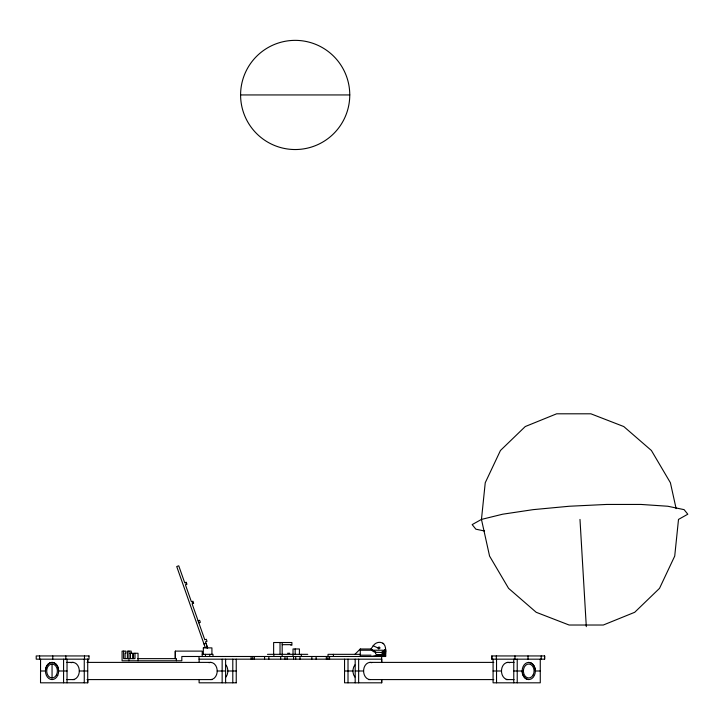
<?xml version="1.0" encoding="UTF-8"?>
<svg xmlns="http://www.w3.org/2000/svg" width="724" height="724" viewBox="0 0 724 724"><rect width="100%" height="100%" fill="white"/><g stroke="black" fill="none" stroke-linecap="round" stroke-linejoin="round"><path stroke-width="1.09" d="M377.955 647.962L379.032 646.885L380.1 647.962L378.752 649.003L377.955 647.962L373.195 645.763L371.014 648.994L360.271 648.994L354.896 654.333M375.448 652.424C374.353 655.718 382.48 655.935 382.788 652.985C379.521 651.301 373.421 654.234 371.014 648.994L375.666 652.252M373.195 645.763C375.132 642.966 378.788 641.437 382.064 642.803C387.114 644.903 385.286 652.704 385.657 656.487L181.824 656.487L181.824 660.786L122.085 660.786L122.085 651.111L125.885 651.111L125.885 653.265L125.125 653.265L125.125 658.632M381.783 652.143L385.657 649.645L382.317 652.315L385.657 650.74L382.534 652.496L385.657 651.464L382.688 652.722L385.657 652.007L382.788 652.985L385.657 652.93L382.806 653.265L385.657 653.473L382.761 653.546L385.657 654.034M385.657 649.645L382.064 652.188M382.317 652.315L385.657 650.541M385.657 650.876L382.534 652.496L385.657 651.329M385.657 651.084L382.534 652.496L385.657 651.265M198.114 620.821L199.634 620.287L200.34 622.314L198.819 622.848M204.005 644.052L206.032 643.337M207.281 646.885L205.254 647.6L176.719 566.521L178.747 565.806L184.72 582.784L186.24 582.25L186.955 584.277L185.435 584.811L191.407 601.789L192.928 601.246L193.643 603.273L192.122 603.816L204.783 639.79L206.304 639.256L207.019 641.283L205.498 641.817L207.643 647.899M382.688 652.722L385.657 651.953M371.014 656.487L378.96 654.949L380.679 656.487M382.788 652.985L385.657 652.442M240.594 94.944L349.764 94.944A54.581 54.581 0 0 1 267.889 142.221A54.581 54.581 0 0 1 267.889 47.675A54.581 54.581 0 0 1 349.764 94.944M282.233 644.668L290.822 644.668L290.822 645.202L291.899 645.202L291.899 642.514L273.636 642.514L273.636 654.333M203.344 647.889L211.924 647.889L211.933 654.333M360.271 650.233L385.657 650.233M129.677 653.265L132.718 653.265L132.718 658.632M287.6 653.265L289.754 653.265M202.231 654.333L212.983 654.333L212.983 656.487M267.455 654.333L307.745 654.333M360.271 654.333L328.035 654.333L328.035 656.487M360.271 655.184L371.014 655.184M544.629 655.944L491.795 655.944L491.795 659.175L544.629 659.175L544.629 655.944L544.593 659.175M128.166 658.632L123.605 658.632L123.605 651.111M129.677 658.632L134.999 658.632L134.999 653.265M137.47 658.632L176.448 658.632L176.448 660.786M66.726 662.397L73.495 662.397M87.034 662.397L211.173 662.397M369.62 662.397L493.795 662.397M507.298 662.397L514.076 662.397M40.526 670.994L45.467 670.994A8.598 6.588 90 0 1 52.056 662.397A8.598 6.588 90 0 1 58.635 670.994L67.033 670.994M79.323 670.994L87.722 670.994M217.218 670.994L225.607 670.994M227.852 670.994L236.241 670.994M344.552 670.994L352.941 670.994M355.185 670.994L363.584 670.994M493.08 670.994L501.47 670.994M513.769 670.994L522.158 670.994A8.598 6.588 90 0 0 528.746 679.583M540.267 670.994L535.326 670.994A8.598 6.588 90 0 0 528.746 662.397A8.598 6.588 -90 0 0 523.045 675.293A8.598 6.588 -90 0 0 534.448 675.293A8.598 6.588 -90 0 0 528.746 662.397M66.726 679.583L74.626 679.583M87.034 679.583L212.304 679.583M368.489 679.583L493.795 679.583M506.176 679.583L514.076 679.583M236.277 682.813L199.109 682.813L199.109 679.583M381.693 682.813L381.693 679.583L381.729 682.813L344.552 682.813L344.552 659.175M385.657 654.071L382.634 653.799L385.657 655.102L382.453 654.007L385.657 655.636L382.227 654.17L385.557 656.487M484.555 531L475.876 529.19L472.166 524.61L481.46 519.416L502.637 514.212L533.145 509.642L569.299 506.248L606.748 504.438L640.966 504.438L667.827 506.248L684.09 509.642L687.8 514.212L678.506 519.416L674.723 556.086L659.519 588.341L634.713 612.287L603.309 625.02L569.1 625.02L536.194 612.287L508.574 588.341L489.569 556.086L481.46 519.416L485.243 482.736L500.456 450.482L525.253 426.545L556.656 413.802L590.875 413.802L623.771 426.545L651.392 450.482L670.406 482.736L676.125 508.628M385.277 656.487L381.448 654.514L384.706 656.487M382.227 654.17L385.657 656.143M382.516 656.487L380.643 654.758L383.421 656.487M382.933 643.193L383.63 643.699M382.824 656.487L380.643 654.758L383.123 656.487M380.643 654.758L382.896 656.487M381.829 656.487L379.81 654.903L381.367 656.487M381.512 656.487L379.81 654.903L381.666 656.487L381.693 662.397L381.729 659.175L199.01 659.175L199.01 656.487M380.534 656.487L378.96 654.949L380.1 656.487M380.408 656.487L378.96 654.949L380.29 656.487M185.733 582.422L186.448 584.449M192.421 601.427L193.136 603.454M206.575 644.858L207.037 648.116M579.987 519.416L586.304 626.649M175.371 658.632L175.371 651.111L175.38 658.632L175.371 651.111L202.231 651.111L202.231 656.487M541.199 655.944L541.199 659.175M540.267 659.175L540.267 682.813L493.08 682.813L493.08 659.175M528.031 655.944L528.031 659.175M517.226 659.175L517.226 682.813M514.963 655.944L514.963 659.175M513.769 659.175L513.769 682.813M496.528 659.175L496.528 682.813M496.32 655.944L496.32 659.175M491.831 655.944L491.831 659.175M360.271 648.994L360.271 656.487M358.642 659.175L358.642 682.813M355.185 659.175L355.185 682.813M348.009 659.175L348.009 682.813M333.411 654.333L333.411 656.487M329.565 656.487L329.565 659.175M327.945 656.487L327.945 659.175M326.334 656.487L326.334 659.175M316.126 656.487L316.126 659.175M311.836 656.487L311.836 659.175M301.329 654.333L301.329 656.487M300.017 656.487L300.017 659.175M299.419 654.333L299.419 648.966L293.03 648.966L293.03 656.487M295.718 656.487L295.718 659.175M295.175 648.966L295.175 654.333M293.564 656.487L293.564 659.175M287.12 656.487L287.12 659.175M284.966 656.487L284.966 659.175M282.179 642.514L282.179 656.487M280.668 656.487L280.668 659.175M280.025 642.514L280.025 654.333M273.871 654.333L273.871 656.487M268.848 656.487L268.848 659.175M264.559 656.487L264.559 659.175M254.35 656.487L254.35 659.175M252.739 656.487L252.739 659.175M251.119 656.487L251.119 659.175M236.241 659.175L236.241 682.813M232.793 659.175L232.793 682.813M225.607 659.175L225.607 682.813M222.15 659.175L222.15 682.813M209.761 654.333L209.761 656.487M205.462 654.333L205.462 656.487M203.335 647.889L203.335 654.333M199.145 659.175L199.109 662.397M138.04 660.786L138.04 653.265L133.478 653.265L133.478 658.632M131.198 653.265L131.198 651.111L127.406 651.111L127.406 658.632M130.438 653.265L130.438 658.632M128.926 651.111L128.926 660.786M87.749 659.175L87.749 662.397M87.749 679.583L87.749 682.813L40.526 682.813L40.562 659.175M87.722 659.175L87.722 682.813M84.482 655.944L84.482 659.175M84.265 659.175L84.265 682.813M67.033 659.175L67.033 682.813M65.83 655.944L65.83 659.175M63.576 659.175L63.576 682.813M52.771 655.944L52.771 659.175M52.056 664.008L52.056 677.972M39.594 655.944L39.594 659.175M354.878 677.067A8.598 6.588 -90 0 1 354.878 664.913M370.163 679.583A8.598 6.588 -90 0 1 363.638 669.872A8.598 6.588 -90 0 1 371.874 662.686M508.058 679.583A8.598 6.588 -90 0 1 501.524 669.872A8.598 6.588 -90 0 1 509.759 662.686M225.924 664.913A8.598 6.588 -90 0 1 225.924 677.067M208.928 662.686A8.598 6.588 -90 0 1 217.155 669.872A8.598 6.588 -90 0 1 210.63 679.583M71.033 662.686A8.598 6.588 -90 0 1 79.269 669.872A8.598 6.588 -90 0 1 72.744 679.583M89.034 655.944L36.2 655.944L36.236 659.175L89.034 659.175L89.007 655.944M533.199 674.859A6.987 5.349 -90 0 0 529.081 664.017A6.987 5.349 -90 0 0 523.95 674.098A6.987 5.349 -90 0 0 533.199 674.859M57.757 675.293A8.598 6.588 -90 0 0 52.056 662.397A8.598 6.588 -90 0 0 46.345 675.293A8.598 6.588 -90 0 0 57.757 675.293M56.508 674.859A6.987 5.349 -90 0 0 52.39 664.017A6.987 5.349 -90 0 0 47.259 674.098A6.987 5.349 -90 0 0 56.508 674.859"/></g></svg>
